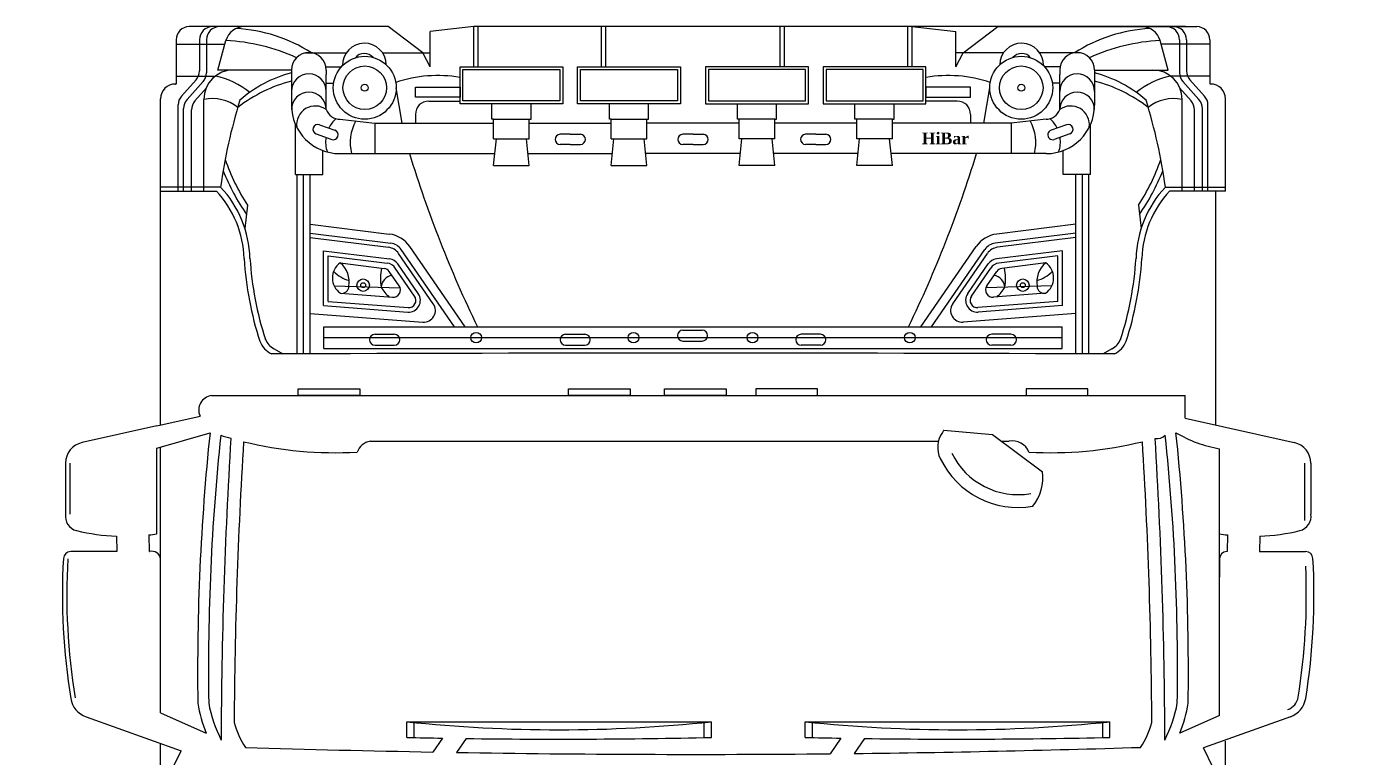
# Model space of a CAD drawing. Header units: millimetres. Extents: x 168688 to 2678837, y 85399 to 2034583.
# Drawn here: x 168688 to 622091, y 1780688 to 2029408 of the extents above; entities that cross this region are included whole.
import ezdxf

# ---------------------------------------------------------------- set-up
doc = ezdxf.new("R2010")
doc.units = ezdxf.units.MM
doc.styles.add('ARIAL', font='arial.ttf')

msp = doc.modelspace()

# ---------------------------------------------------------------- linework, layer by layer
for p, q in [((291654, 2029408), (224026, 2029408)), ((303419, 2020460), (291654, 2029408)), ((320838, 2029408), (305956, 2027751)), ((305956, 2015779), (305956, 2027751)), ((562978, 2029408), (320838, 2029408)), ((320838, 2015779), (320838, 2029408)), ((322268, 2015779), (322268, 2029408)), ((364303, 2015779), (364303, 2029408)), ((365733, 2015779), (365733, 2029408)), ((425046, 2015779), (425046, 2029408)), ((426476, 2015779), (426476, 2029408)), ((468511, 2015779), (468511, 2029408)), ((469941, 2015779), (469941, 2029408)), ((469941, 2029408), (484824, 2027751)), ((484824, 2015779), (484824, 2027751)), ((487361, 2020460), (499126, 2029408)), ((499126, 2029408), (566753, 2029408)), ((219526, 2024908), (219526, 2009952)), ((219526, 2023409), (219526, 2023409)), ((219526, 2023409), (236126, 2023409)), ((227468, 2024908), (227468, 2014311)), ((229858, 2024908), (229858, 2013680)), ((233776, 2014645), (236469, 2024688)), ((557004, 2014645), (554311, 2024688)), ((571253, 2023409), (554653, 2023409)), ((560921, 2024908), (560921, 2013680)), ((563311, 2024908), (563311, 2014311)), ((571253, 2024908), (571253, 2009952)), ((571253, 2023409), (571253, 2023409)), ((263597, 2020460), (277423, 2020460)), ((289764, 2020460), (305956, 2020460)), ((305956, 2015779), (303419, 2020460)), ((501016, 2020460), (484824, 2020460)), ((484824, 2015779), (487361, 2020460)), ((527183, 2020460), (513356, 2020460)), ((258778, 2014645), (233776, 2014645)), ((258778, 2014645), (258778, 2002679)), ((270506, 2015779), (275768, 2015779)), ((270616, 2014645), (270616, 2013104)), ((520273, 2015779), (515011, 2015779)), ((520163, 2014645), (520163, 2013104)), ((532002, 2014645), (532002, 2002679)), ((532002, 2014645), (557004, 2014645)), ((219276, 2009884), (219526, 2009884)), ((219526, 2012562), (232893, 2012562)), ((221363, 2005768), (226322, 2011310)), ((223244, 2004568), (228712, 2010680)), ((225923, 2004113), (229918, 2008579)), ((270616, 2001173), (270616, 2013104)), ((270616, 2010177), (273128, 2010177)), ((296474, 1996604), (294417, 2008611)), ((494306, 1996604), (496363, 2008611)), ((520163, 2010177), (517652, 2010177)), ((520163, 2001173), (520163, 2013104)), ((571253, 2012562), (557886, 2012562)), ((564857, 2004113), (560861, 2008579)), ((567536, 2004568), (562067, 2010680)), ((569416, 2005768), (564458, 2011310)), ((571504, 2009884), (571253, 2009884)), ((214276, 1973433), (214276, 2004884)), ((229001, 1973433), (229001, 2004645)), ((305462, 2004057), (316120, 2004057)), ((485318, 2004057), (474659, 2004057)), ((561778, 1973433), (561778, 2004645)), ((576504, 1973433), (576504, 2004884)), ((220217, 1973433), (220217, 2002767)), ((222098, 1973433), (222098, 2001567)), ((224776, 1973433), (224776, 2001113)), ((300962, 1999557), (300962, 1996604)), ((326952, 1997880), (326952, 2003149)), ((340301, 1997880), (340301, 2003149)), ((366955, 1997880), (366955, 2003149)), ((380305, 1997880), (380305, 2003149)), ((410475, 1997880), (410475, 2003149)), ((423825, 1997880), (423825, 2003149)), ((450478, 1997880), (450478, 2003149)), ((463828, 1997880), (463828, 2003149)), ((489818, 1999557), (489818, 1996604)), ((566003, 1973433), (566003, 2001113)), ((568682, 1973433), (568682, 2001567)), ((570563, 1973433), (570563, 2002767)), ((260199, 1979062), (260199, 1995979)), ((268309, 1996020), (273577, 1994139)), ((275278, 1997865), (287116, 1996604)), ((287116, 1996604), (327560, 1996604)), ((287116, 1996604), (287116, 1986179)), ((327560, 1997880), (326952, 1997880)), ((327560, 1991236), (327560, 1997880)), ((327560, 1997880), (339693, 1997880)), ((339693, 1991236), (339693, 1997880)), ((339693, 1997880), (340301, 1997880)), ((339693, 1996604), (367563, 1996604)), ((367563, 1997880), (366955, 1997880)), ((367563, 1991236), (367563, 1997880)), ((367563, 1997880), (379696, 1997880)), ((379696, 1991236), (379696, 1997880)), ((379696, 1997880), (380305, 1997880)), ((411083, 1996604), (379696, 1996604)), ((411083, 1997880), (410475, 1997880)), ((411083, 1991236), (411083, 1997880)), ((423216, 1997880), (411083, 1997880)), ((423216, 1991236), (423216, 1997880)), ((423216, 1997880), (423825, 1997880)), ((451086, 1996604), (423216, 1996604)), ((451086, 1997880), (450478, 1997880)), ((451086, 1991236), (451086, 1997880)), ((463220, 1997880), (451086, 1997880)), ((463220, 1991236), (463220, 1997880)), ((463220, 1997880), (463828, 1997880)), ((503663, 1996604), (463220, 1996604)), ((515502, 1997865), (503663, 1996604)), ((503663, 1996604), (503663, 1986179)), ((522471, 1996020), (517203, 1994139)), ((530580, 1979062), (530580, 1995979)), ((267191, 1992889), (272459, 1991008)), ((327560, 1991236), (339693, 1991236)), ((327560, 1982154), (328507, 1991236)), ((339693, 1982154), (338746, 1991236)), ((353628, 1992763), (350184, 1992763)), ((353628, 1992763), (357072, 1992763)), ((367563, 1991236), (379696, 1991236)), ((367563, 1982154), (368510, 1991236)), ((379696, 1982154), (378749, 1991236)), ((395390, 1992763), (391946, 1992763)), ((395390, 1992763), (398834, 1992763)), ((423216, 1991236), (411083, 1991236)), ((411083, 1982154), (412030, 1991236)), ((423216, 1982154), (422269, 1991236)), ((437151, 1992763), (433707, 1992763)), ((437151, 1992763), (440596, 1992763)), ((463220, 1991236), (451086, 1991236)), ((451086, 1982154), (452034, 1991236)), ((463220, 1982154), (462272, 1991236)), ((523588, 1992889), (518321, 1991008)), ((269497, 1979062), (269497, 1987225)), ((275278, 1986179), (327980, 1986179)), ((339273, 1986179), (367983, 1986179)), ((353628, 1989316), (350184, 1989316)), ((353628, 1989316), (357072, 1989316)), ((411503, 1986179), (379277, 1986179)), ((395390, 1989316), (391946, 1989316)), ((395390, 1989316), (398834, 1989316)), ((451506, 1986179), (422797, 1986179)), ((437151, 1989316), (433707, 1989316)), ((437151, 1989316), (440596, 1989316)), ((515502, 1986179), (462800, 1986179)), ((521283, 1979062), (521283, 1987225)), ((327560, 1982154), (339693, 1982154)), ((367563, 1982154), (379696, 1982154)), ((423216, 1982154), (411083, 1982154)), ((463220, 1982154), (451086, 1982154)), ((260199, 1979062), (269497, 1979062)), ((260680, 1918024), (260680, 1979062)), ((262857, 1918024), (262857, 1979062)), ((265132, 1918024), (265132, 1979062)), ((530580, 1979062), (521283, 1979062)), ((525647, 1918024), (525647, 1979062)), ((527923, 1918024), (527923, 1979062)), ((530100, 1918024), (530100, 1979062)), ((234690, 1974796), (214276, 1974796)), ((214276, 1973433), (224776, 1973433)), ((214276, 1893811), (214276, 1973433)), ((224776, 1973433), (233226, 1973433)), ((556090, 1974796), (576504, 1974796)), ((566003, 1973433), (557553, 1973433)), ((566003, 1973433), (557553, 1973433)), ((573228, 1973433), (562728, 1973433)), ((573479, 1973433), (562978, 1973433)), ((576504, 1973433), (566003, 1973433)), ((573228, 1893811), (573228, 1973433)), ((243806, 1968590), (242949, 1960644)), ((546974, 1968590), (547830, 1960644)), ((265132, 1962141), (292077, 1958795)), ((265132, 1959118), (292597, 1955707)), ((525647, 1959118), (498183, 1955707)), ((525647, 1962141), (498703, 1958795)), ((265132, 1957606), (291745, 1954301)), ((317893, 1927280), (299075, 1954550)), ((472887, 1927280), (491705, 1954550)), ((525647, 1957606), (499035, 1954301)), ((269718, 1934487), (269718, 1953116)), ((269718, 1953116), (292161, 1950329)), ((271218, 1935875), (271218, 1951418)), ((271218, 1951418), (291309, 1948923)), ((307045, 1935078), (295244, 1952179)), ((314248, 1927280), (296096, 1953585)), ((476531, 1927280), (494683, 1953585)), ((483735, 1935078), (495536, 1952179)), ((521061, 1953116), (498618, 1950329)), ((519561, 1951418), (499471, 1948923)), ((519561, 1935875), (519561, 1951418)), ((521061, 1934487), (521061, 1953116)), ((275393, 1948986), (290316, 1947133)), ((295428, 1941198), (292065, 1946072)), ((300695, 1937679), (294108, 1947225)), ((301930, 1938531), (294961, 1948631)), ((488850, 1938531), (495819, 1948631)), ((490084, 1937679), (496672, 1947225)), ((495351, 1941198), (498714, 1946072)), ((515387, 1948986), (500464, 1947133)), ((273287, 1941202), (295756, 1940528)), ((517492, 1941202), (495024, 1940528)), ((275413, 1938662), (293178, 1937286)), ((515367, 1938662), (497602, 1937286)), ((265132, 1931785), (303444, 1928818)), ((269718, 1934487), (298329, 1932271)), ((271218, 1935875), (298445, 1933767)), ((525647, 1931785), (487336, 1928818)), ((519561, 1935875), (492335, 1933767)), ((521061, 1934487), (492451, 1932271)), ((269741, 1919811), (269741, 1927280)), ((269741, 1927280), (521039, 1927280)), ((521039, 1919811), (521039, 1927280)), ((269741, 1923545), (521039, 1923545)), ((287221, 1924705), (293763, 1924705)), ((352035, 1924705), (358577, 1924705)), ((391953, 1926117), (398495, 1926117)), ((438744, 1924705), (432202, 1924705)), ((503559, 1924705), (497017, 1924705)), ((252869, 1919773), (255869, 1918006)), ((269741, 1919811), (521039, 1919811)), ((287221, 1920969), (293763, 1920969)), ((352035, 1920969), (358577, 1920969)), ((391953, 1922381), (398495, 1922381)), ((438744, 1920969), (432202, 1920969)), ((503559, 1920969), (497017, 1920969)), ((537911, 1919773), (534910, 1918006)), ((231567, 1903801), (562828, 1903801)), ((562828, 1896136), (562828, 1903801)), ((213002, 1893526), (227688, 1896810)), ((562828, 1896136), (599952, 1887836)), ((213002, 1893526), (187553, 1887836)), ((213002, 1885964), (231070, 1891165)), ((480781, 1892036), (497272, 1890570)), ((214276, 1795878), (214276, 1886330)), ((285549, 1888279), (478878, 1888279)), ((497272, 1890570), (514349, 1877926)), ((500367, 1888279), (502914, 1888279)), ((213002, 1856768), (213002, 1885964)), ((574502, 1794986), (574502, 1885715)), ((181924, 1880809), (181924, 1863519)), ((183424, 1880809), (183424, 1863519)), ((603381, 1880809), (603381, 1861329)), ((605581, 1880809), (605581, 1863519)), ((199294, 1855957), (199372, 1850729)), ((210304, 1856393), (210388, 1850729)), ((577200, 1856393), (577116, 1850729)), ((588210, 1855957), (588133, 1850729)), ((199372, 1850729), (183689, 1850729)), ((210388, 1850729), (210502, 1850729)), ((577116, 1850729), (577002, 1850729)), ((588133, 1850729), (603816, 1850729)), ((574502, 1848229), (574502, 1842040)), ((214276, 1795878), (229775, 1788971)), ((188880, 1794495), (221257, 1782964)), ((298037, 1787464), (298037, 1792803)), ((298037, 1792803), (401659, 1792803)), ((300482, 1787412), (300482, 1792551)), ((399214, 1787412), (399214, 1792551)), ((401659, 1787464), (401659, 1792803)), ((433597, 1787464), (433597, 1792803)), ((433597, 1792803), (537219, 1792803)), ((436042, 1787412), (436042, 1792551)), ((534774, 1787412), (534774, 1792551)), ((537219, 1787464), (537219, 1792803)), ((574502, 1794986), (561004, 1788971)), ((598625, 1794495), (569047, 1783961)), ((310124, 1787231), (306901, 1782507)), ((318183, 1787109), (314948, 1782367)), ((445684, 1787231), (442064, 1781925)), ((453743, 1787109), (450265, 1782011)), ((214276, 1621171), (214276, 1785450)), ((218465, 1777109), (221257, 1782964)), ((572314, 1777109), (569047, 1783961)), ((576504, 1624818), (576504, 1786217))]:
    msp.add_line(p, q)
for points in [[(316120, 2015779), (351133, 2015779), (351133, 2003149), (316120, 2003149)], [(317120, 2014779), (350133, 2014779), (350133, 2004149), (317120, 2004149)], [(356124, 2015779), (391136, 2015779), (391136, 2003149), (356124, 2003149)], [(357124, 2014779), (390136, 2014779), (390136, 2004149), (357124, 2004149)], [(434656, 2015779), (399644, 2015779), (399644, 2003149), (434656, 2003149)], [(433656, 2014779), (400644, 2014779), (400644, 2004149), (433656, 2004149)], [(474659, 2015779), (439647, 2015779), (439647, 2003149), (474659, 2003149)], [(473659, 2014779), (440647, 2014779), (440647, 2004149), (473659, 2004149)], [(300962, 2008801), (316120, 2008801), (316120, 2005373), (300962, 2005373)], [(489818, 2008801), (474659, 2008801), (474659, 2005373), (489818, 2005373)], [(261077, 1906101), (282069, 1906101), (282069, 1903801), (261077, 1903801)], [(353022, 1906101), (374014, 1906101), (374014, 1903801), (353022, 1903801)], [(385652, 1906101), (406644, 1906101), (406644, 1903801), (385652, 1903801)], [(437757, 1906101), (416765, 1906101), (416765, 1903801), (437757, 1903801)], [(529703, 1906101), (508710, 1906101), (508710, 1903801), (529703, 1903801)]]:
    msp.add_lwpolyline(points, close=True)
for centre, radius in [((283715, 2008611), 10702), ((507065, 2008611), 10702), ((283715, 2008611), 7411), ((507065, 2008611), 7411), ((283715, 2008611), 1192), ((507065, 2008611), 1192), ((283166, 1941413), 2142), ((283166, 1941413), 835), ((507614, 1941413), 2142), ((507614, 1941413), 835), ((321637, 1923545), 1807), ((375157, 1923545), 1807), ((415623, 1923545), 1807), ((469143, 1923545), 1807)]:
    msp.add_circle(centre, radius)
for centre, radius, start, end in [((224026, 2024908), 4500, 90, 180), ((231968, 2024908), 4500, 90, 180), ((234358, 2024908), 4500, 90, 180), ((242852, 2022732), 6676, 90.81005, 162.96887), ((237404, 1976663), 52124, 57.23104, 87.24075), ((553376, 1976663), 52124, 92.75925, 122.76896), ((547927, 2022732), 6676, 17.03113, 89.18995), ((556421, 2024908), 4500, 0, 90), ((558811, 2024908), 4500, 0, 90), ((566753, 2024908), 4500, 0, 90), ((233008, 1957959), 66818, 65.67738, 87.03062), ((283594, 2016301), 7442, 0.91123, 180.89453), ((507186, 2016301), 7442, 359.10547, 179.08877), ((557772, 1957959), 66818, 92.96938, 114.32262), ((264697, 2014645), 5919, 0, 180), ((283594, 2016301), 3976, 41.24786, 140.5579), ((507186, 2016301), 3976, 39.4421, 138.75214), ((526083, 2014645), 5919, 0, 180), ((222968, 2014311), 4500, 318.18334, 0), ((225358, 2013680), 4500, 318.18334, 0), ((239001, 2004645), 10000, 90, 180), ((269618, 1972217), 42866, 104.64852, 131.46377), ((264697, 2007382), 5919, 0, 180), ((526083, 2007382), 5919, 0, 180), ((521161, 1972217), 42866, 48.53623, 75.35148), ((551778, 2004645), 10000, 0, 90), ((565421, 2013680), 4500, 180, 221.81666), ((567811, 2014311), 4500, 180, 221.81666), ((219276, 2004884), 5000, 90, 180), ((227290, 1985569), 27569, 51.10395, 78.2731), ((272087, 1960579), 52030, 104.82091, 127.34662), ((308559, 1967655), 45101, 80.34783, 108.48198), ((482221, 1967655), 45101, 71.51802, 99.65217), ((518693, 1960579), 52030, 52.65338, 75.17909), ((563490, 1985569), 27569, 101.7269, 128.89605), ((571504, 2004884), 5000, 0, 90), ((224717, 2002767), 4500, 138.18334, 180), ((226598, 2001567), 4500, 138.18334, 180), ((229276, 2001113), 4500, 138.18334, 180), ((231758, 1990482), 14428, 52.58581, 101.01424), ((416115, 1950101), 183098, 162.76875, 172.2486), ((264697, 2001173), 5919, 0, 180), ((305462, 1999557), 4500, 90, 180), ((485318, 1999557), 4500, 0, 90), ((526083, 2001173), 5919, 0, 180), ((374665, 1950101), 183098, 7.7514, 17.23125), ((559022, 1990482), 14428, 78.98576, 127.41419), ((561503, 2001113), 4500, 0, 41.81666), ((564182, 2001567), 4500, 0, 41.81666), ((566063, 2002767), 4500, 0, 41.81666), ((275278, 2002679), 16500, 180, 270), ((266871, 1996063), 6336, 53.76689, 188.42475), ((275403, 2002979), 5116, 200.67669, 268.6049), ((515502, 2002679), 16500, 270, 0), ((515377, 2002979), 5116, 271.3951, 339.32331), ((523908, 1996063), 6336, 351.57525, 126.23311), ((267750, 1994454), 1662, 70.34842, 250.34842), ((281107, 1990178), 10712, 132.49789, 153.92826), ((294098, 1989963), 15319, 151.41081, 194.30235), ((496682, 1989963), 15319, 345.69765, 28.58919), ((509672, 1990178), 10712, 26.07174, 47.50211), ((523030, 1994454), 1662, 289.65158, 109.65158), ((281107, 1990178), 10712, 171.79856, 198.63657), ((273018, 1992573), 1662, 250.34842, 70.34842), ((350184, 1991040), 1723, 90, 270), ((357072, 1991040), 1723, 270, 90), ((391946, 1991040), 1723, 90, 270), ((398834, 1991040), 1723, 270, 90), ((433707, 1991040), 1723, 90, 270), ((440596, 1991040), 1723, 270, 90), ((517762, 1992573), 1662, 109.65158, 289.65158), ((509672, 1990178), 10712, 341.36343, 8.20144), ((697861, 2108588), 417282, 197.05858, 205.75342), ((92918, 2108588), 417282, 334.24658, 342.94142), ((308304, 2009570), 76416, 199.38643, 212.43061), ((482475, 2009570), 76416, 327.56939, 340.61357), ((308304, 2009570), 78416, 201.87376, 214.22726), ((482475, 2009570), 78416, 325.77274, 338.12624), ((207411, 1949390), 35277, 1.74896, 42.96455), ((207411, 1949390), 37277, 1.74896, 42.96455), ((583368, 1949390), 37277, 137.03545, 178.25104), ((583368, 1949390), 35277, 137.03545, 178.25104), ((583368, 1949390), 35277, 137.03545, 178.25104), ((290844, 1948871), 10000, 34.60751, 82.921), ((499935, 1948871), 10000, 97.079, 145.39249), ((291128, 1949339), 5000, 34.60751, 82.921), ((291981, 1950745), 5000, 34.60751, 82.921), ((498799, 1950745), 5000, 97.079, 145.39249), ((499651, 1949339), 5000, 97.079, 145.39249), ((356269, 1957481), 113813, 183.53323, 198.00606), ((356269, 1957481), 111813, 183.53323, 198.00606), ((291668, 1946359), 4000, 34.60751, 82.921), ((499111, 1946359), 4000, 97.079, 145.39249), ((434511, 1957481), 111813, 341.99394, 356.46677), ((434511, 1957481), 113813, 341.99394, 356.46677), ((434511, 1957481), 113813, 341.99394, 356.46677), ((279011, 1943831), 6298, 125.05846, 235.16273), ((281701, 1954531), 12008, 224.52233, 254.12457), ((269931, 1942473), 8501, 350.37577, 50.01763), ((306284, 1943452), 17244, 167.31263, 189.10568), ((290007, 1944652), 2500, 34.60751, 82.921), ((290816, 1944953), 4000, 34.60751, 82.921), ((499964, 1944953), 4000, 97.079, 145.39249), ((500772, 1944652), 2500, 97.079, 145.39249), ((484496, 1943452), 17244, 350.89432, 12.68737), ((520849, 1942473), 8501, 129.98237, 189.62423), ((509078, 1954531), 12008, 285.87543, 315.47767), ((511769, 1943831), 6298, 304.83727, 54.94154), ((275886, 1941041), 2426, 258.74891, 0.25079), ((293845, 1940250), 4612, 101.06469, 174.10517), ((299599, 1946554), 11872, 209.41474, 230.66466), ((293371, 1939779), 2500, 265.57103, 34.60751), ((497409, 1939779), 2500, 145.39249, 274.42897), ((496935, 1940250), 4612, 5.89483, 78.93531), ((491181, 1946554), 11872, 309.33534, 330.58526), ((514893, 1941041), 2426, 179.74921, 281.25109), ((298638, 1936259), 4000, 265.57103, 34.60751), ((298638, 1936259), 2500, 265.57103, 34.60751), ((492142, 1936259), 4000, 145.39249, 274.42897), ((492142, 1936259), 2500, 145.39249, 274.42897), ((303752, 1932806), 4000, 265.57103, 34.60751), ((487027, 1932806), 4000, 145.39249, 274.42897), ((255703, 1925354), 6259, 201.70788, 243.07653), ((287221, 1922837), 1868, 90, 270), ((293763, 1922837), 1868, 270, 90), ((352035, 1922837), 1868, 90, 270), ((358577, 1922837), 1868, 270, 90), ((391953, 1924249), 1868, 90, 270), ((398495, 1924249), 1868, 270, 90), ((432202, 1922837), 1868, 90, 270), ((438744, 1922837), 1868, 270, 90), ((497017, 1922837), 1868, 90, 270), ((503559, 1922837), 1868, 270, 90), ((535077, 1925354), 6259, 296.92347, 338.29212), ((255703, 1925354), 8259, 201.70788, 243.07653), ((395390, -33645951), 35564231, 89.7689322, 90.2310678), ((535077, 1925354), 8259, 296.92347, 338.29212), ((535077, 1925354), 8259, 296.92347, 338.29212), ((232127, 1898918), 4915, 96.54131, 205.40307), ((1002662, 1810343), 775814, 174.020201, 180.829243), ((487540, 1886238), 8900, 145.35718, 205.8107), ((488516, 1885564), 10086, 140.08112, 145.35718), ((-211883, 1810343), 775814, 359.170757, 5.979799), ((582490, 1930192), 45189, 239.72811, 259.81892), ((189124, 1880809), 7200, 102.60338, 180), ((1002662, 1810343), 772117, 174.055036, 180.829243), ((273452, 2014054), 129667, 252.60978, 254.21353), ((1972656, 1781936), 1737799, 176.458695, 179.846354), ((1972656, 1781936), 1733418, 176.487521, 179.648286), ((273452, 2014054), 129667, 256.18748, 273.3763), ((286707, 1882324), 6066, 101.00665, 157.85271), ((504072, 1882324), 6066, 22.14729, 101.00665), ((517327, 2014054), 129667, 266.6237, 283.81252), ((-1181877, 1781936), 1733418, 0.351714, 3.512479), ((553336, 1893176), 3967, 259.36873, 313.80796), ((-1181877, 1781936), 1737799, 0.153646, 3.541305), ((-211883, 1810343), 772117, 359.170757, 5.944964), ((598381, 1880809), 7200, 0, 77.39662), ((505983, 1895158), 29386, 205.8107, 279.87444), ((505983, 1895158), 25043, 205.8107, 279.87444), ((498493, 1876095), 15961, 321.71985, 6.5877), ((186830, 1862686), 4976, 170.36095, 255.84444), ((600674, 1862686), 4976, 284.15556, 9.63905), ((202041, 1925800), 69897, 256.40643, 267.74779), ((202041, 1925800), 69897, 276.78921, 279.02228), ((585463, 1925800), 69897, 260.97772, 263.21079), ((585463, 1925800), 69897, 272.25221, 283.59357), ((183689, 1848229), 2500, 90, 176.79571), ((211257, 1847769), 3054, 8.64814, 104.30377), ((577002, 1848229), 2500, 90, 180), ((603816, 1848229), 2500, 3.20429, 90), ((402348, 1835987), 221502, 176.79571, 189.1514), ((402348, 1835987), 220002, 176.79571, 189.1514), ((385156, 1835987), 218902, 350.8486, 2.55355), ((385156, 1835987), 221502, 350.8486, 3.20429), ((191564, 1802031), 8000, 189.1514, 250.39779), ((595941, 1802031), 5400, 289.60221, 350.8486), ((595941, 1802031), 8000, 289.60221, 350.8486), ((275065, 1807149), 48802, 189.47612, 201.86865), ((275065, 1807149), 45150, 190.1814, 207.07784), ((515714, 1807149), 45150, 332.92216, 349.8186), ((515714, 1807149), 48802, 338.13135, 350.52388), ((267522, 1800323), 29294, 195.33346, 213.65776), ((349848, 2283238), 493164, 263.96944, 276.03056), ((485408, 2283238), 493164, 263.96944, 276.03056), ((523258, 1800323), 29294, 326.34224, 344.66654), ((349848, 4157045), 2370147, 268.747417, 269.039666), ((349848, 4157045), 2370147, 269.234517, 271.252583), ((485408, 4157045), 2370147, 268.747417, 269.039666), ((485408, 4157045), 2370147, 269.234517, 271.252583), ((218752, 1735408), 50063, 45.61185, 45.61185), ((395390, 6638384), 4856683, 268.203557, 268.956016), ((395390, 6638384), 4856683, 269.050961, 270.550643), ((395390, 6638384), 4856683, 270.647395, 271.796443), ((572028, 1735408), 50063, 134.38815, 134.38815)]:
    msp.add_arc(centre, radius, start, end)

# ---------------------------------------------------------------- texts
at = {"insert": (481274, 1991345), "char_height": 4000, "attachment_point": 5, "style": 'ARIAL'}
msp.add_mtext('\\A1;{\\fCentury|b1|i0|c0|p18;HiBar}', dxfattribs=at)

doc.saveas('drawing.dxf')
